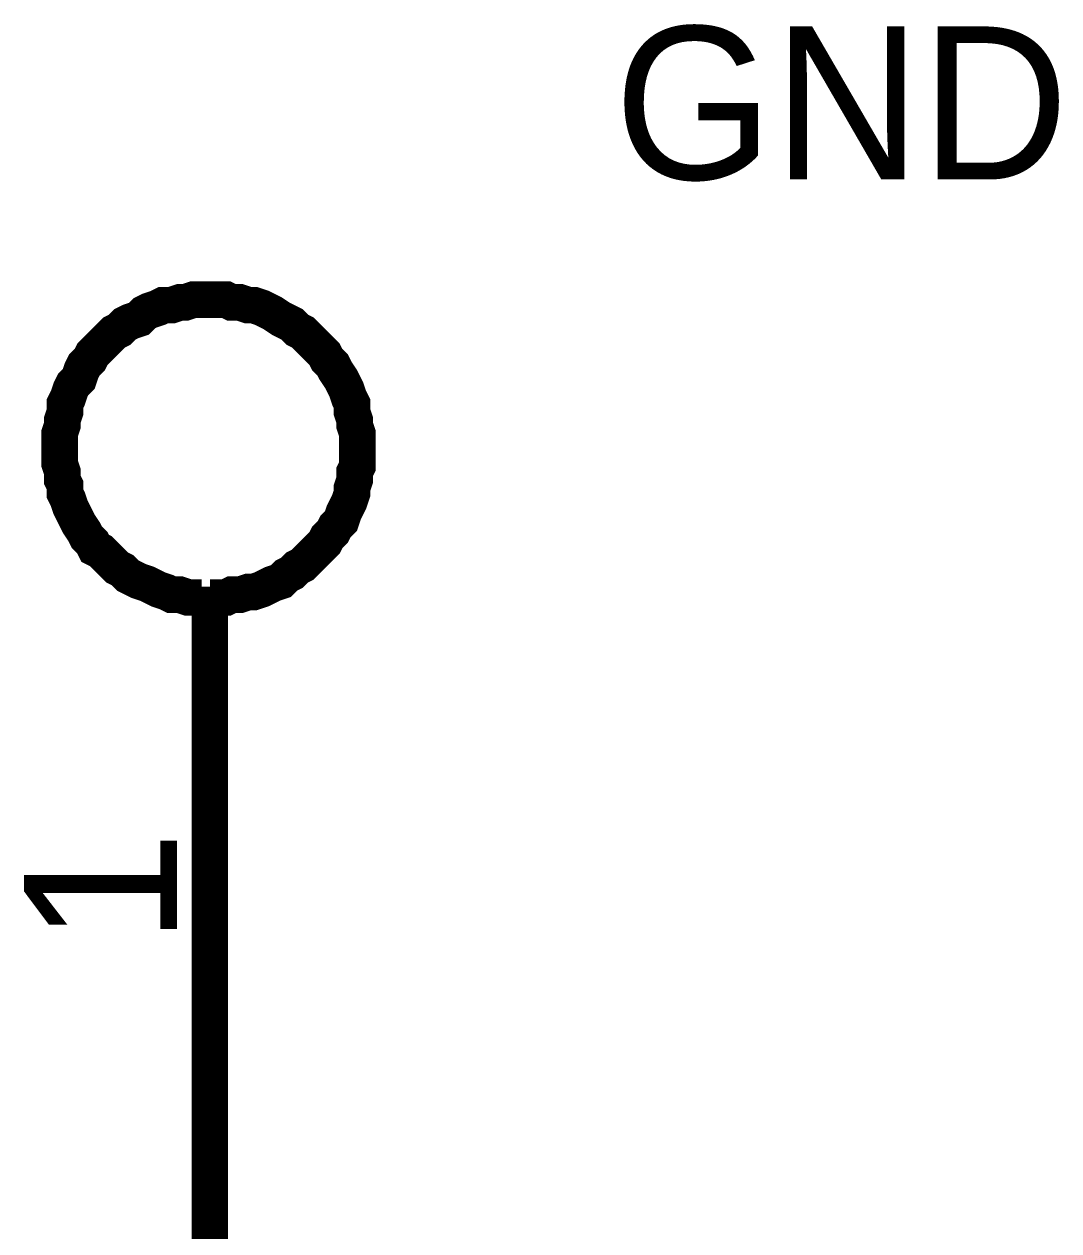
# Model space of a CAD drawing. Header units: millimetres. Extents: x 0 to 800, y 0 to 567.
# Drawn here: x 380.25 to 388.73, y 128.46 to 138.35 of the extents above; entities that cross this region are included whole.
import ezdxf

# ---------------------------------------------------------------- set-up
doc = ezdxf.new("R2010")
doc.units = ezdxf.units.MM
doc.layers.add('Sheet', color=255, linetype='Continuous')

msp = doc.modelspace()

# ---------------------------------------------------------------- linework, layer by layer
at = {"layer": 'Sheet', "const_width": 0.2997}
for points in [[(381.7722, 136.0949), (381.705, 136.0949), (381.6378, 136.0949), (381.5706, 136.0725), (381.5258, 136.0725), (381.4587, 136.0501), (381.3915, 136.0501), (381.3467, 136.0277), (381.2795, 136.0053), (381.2347, 135.9829), (381.1899, 135.9381), (381.1227, 135.9157), (381.0779, 135.8933), (381.0331, 135.8485), (380.9883, 135.8261), (380.9435, 135.7813), (380.8987, 135.7365), (380.8539, 135.6917), (380.8091, 135.6469), (380.7867, 135.6021), (380.7419, 135.5573), (380.7195, 135.5125), (380.6971, 135.4453), (380.6523, 135.4005), (380.6299, 135.3557), (380.6075, 135.2885), (380.5851, 135.2438), (380.5851, 135.1766), (380.5627, 135.1094), (380.5627, 135.0646), (380.5403, 134.9974), (380.5403, 134.9302), (380.5403, 134.863)], [(382.9818, 134.863), (382.9818, 134.9302), (382.9818, 134.9974), (382.9594, 135.0646), (382.9594, 135.1094), (382.937, 135.1766), (382.937, 135.2438), (382.9146, 135.2885), (382.8922, 135.3557), (382.8698, 135.4005), (382.8474, 135.4453), (382.8026, 135.5125), (382.7802, 135.5573), (382.7354, 135.6021), (382.713, 135.6469), (382.6682, 135.6917), (382.6234, 135.7365), (382.5786, 135.7813), (382.5338, 135.8261), (382.489, 135.8485), (382.4442, 135.8933), (382.3994, 135.9157), (382.3546, 135.9381), (382.2874, 135.9829), (382.2426, 136.0053), (382.1978, 136.0277), (382.1306, 136.0501), (382.0858, 136.0501), (382.0186, 136.0725), (381.9514, 136.0725), (381.9066, 136.0949), (381.8394, 136.0949), (381.7722, 136.0949)], [(380.5403, 134.863), (380.5403, 134.7958), (380.5403, 134.751), (380.5627, 134.6838), (380.5627, 134.6166), (380.5851, 134.5718), (380.5851, 134.5046), (380.6075, 134.4598), (380.6299, 134.3926), (380.6523, 134.3478), (380.6747, 134.303), (380.6971, 134.2582), (380.7419, 134.191), (380.7643, 134.1462), (380.8091, 134.1014), (380.8315, 134.0566), (380.8763, 134.0342), (380.9211, 133.9894), (380.9659, 133.9446), (381.0107, 133.8998), (381.0555, 133.8774), (381.1003, 133.8326), (381.1451, 133.8102), (381.1899, 133.7878), (381.2571, 133.7654), (381.3019, 133.743), (381.3467, 133.7206), (381.4139, 133.6982), (381.4587, 133.6758), (381.5258, 133.6758), (381.593, 133.6534), (381.6378, 133.6534), (381.705, 133.6534)], [(381.7722, 133.6534), (381.8394, 133.6534), (381.9066, 133.6534), (381.9514, 133.6758), (382.0186, 133.6758), (382.0858, 133.6982), (382.1306, 133.6982), (382.1978, 133.7206), (382.2426, 133.743), (382.2874, 133.7654), (382.3546, 133.7878), (382.3994, 133.8326), (382.4442, 133.855), (382.489, 133.8998), (382.5338, 133.9222), (382.5786, 133.967), (382.6234, 134.0118), (382.6682, 134.0566), (382.713, 134.1014), (382.7354, 134.1462), (382.7802, 134.191), (382.8026, 134.2358), (382.8474, 134.2806), (382.8698, 134.3478), (382.8922, 134.3926), (382.9146, 134.4374), (382.937, 134.5046), (382.937, 134.5494), (382.9594, 134.6166), (382.9594, 134.6838), (382.9818, 134.7286), (382.9818, 134.7958), (382.9818, 134.863)], [(381.7722, 133.743), (381.7722, 130.2264)], [(381.7722, 124.9627), (381.7722, 130.2264)]]:
    msp.add_lwpolyline(points, dxfattribs=at)

# ---------------------------------------------------------------- texts
at = {"layer": 'Sheet'}
msp.add_text('GND', height=1.25433, dxfattribs=at).set_placement((385.0873, 137.0804))
msp.add_text('1', height=1.2543, rotation=90, dxfattribs=at).set_placement((381.5034, 130.8088))

doc.saveas('drawing.dxf')
